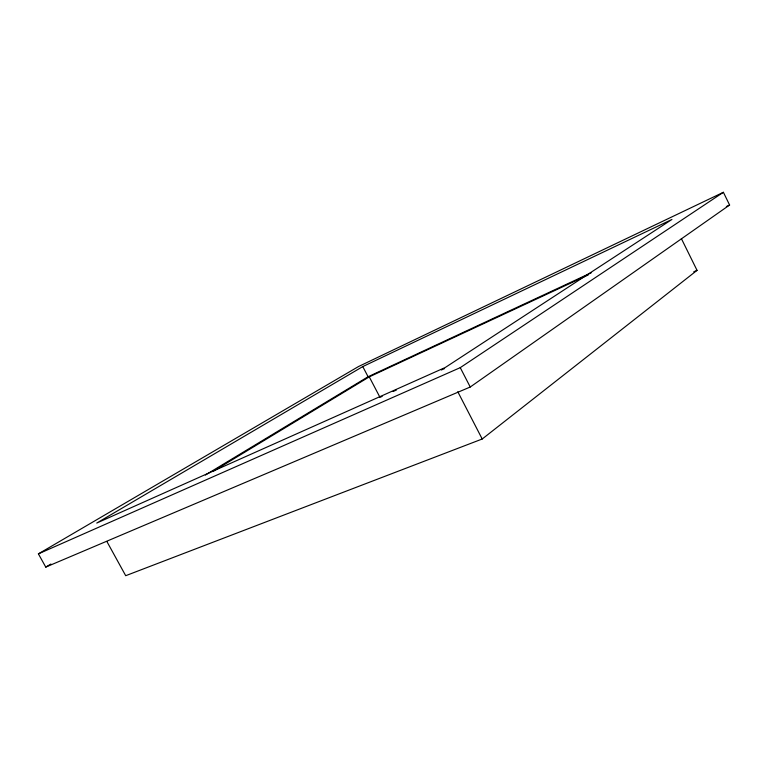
<?xml version="1.0" encoding="UTF-8"?>
<svg xmlns="http://www.w3.org/2000/svg" width="768" height="768" viewBox="0 0 768 768"><rect width="100%" height="100%" fill="white"/><g stroke="black" fill="none" stroke-linecap="round" stroke-linejoin="round"><path stroke-width="1.15" d="M106.858 541.459L125.702 575.702L482.208 439.008L697.046 270.355L681.36 238.57M470.237 387.014L729.6 205.018L723.389 192.298L358.512 366.538L38.4 553.862L45.763 567.101L470.237 387.014L460.253 367.651L723.389 192.298M205.344 475.056L368.093 376.742L591.475 272.65M213.638 471.024L369.264 376.867L588.336 274.886M45.763 567.101L50.909 564.019M362.774 366.586L96.739 523.066L445.267 367.488L671.933 219.456L362.774 366.586L368.093 376.742M726.346 206.544L729.6 205.018M382.166 396.374L379.978 397.354L369.264 376.867M393.12 391.498L396.413 390.029M441.322 370.003L444.605 368.544M38.4 553.862L460.253 367.651M693.744 271.795L697.046 270.355M457.795 391.738L482.208 439.008"/></g></svg>
